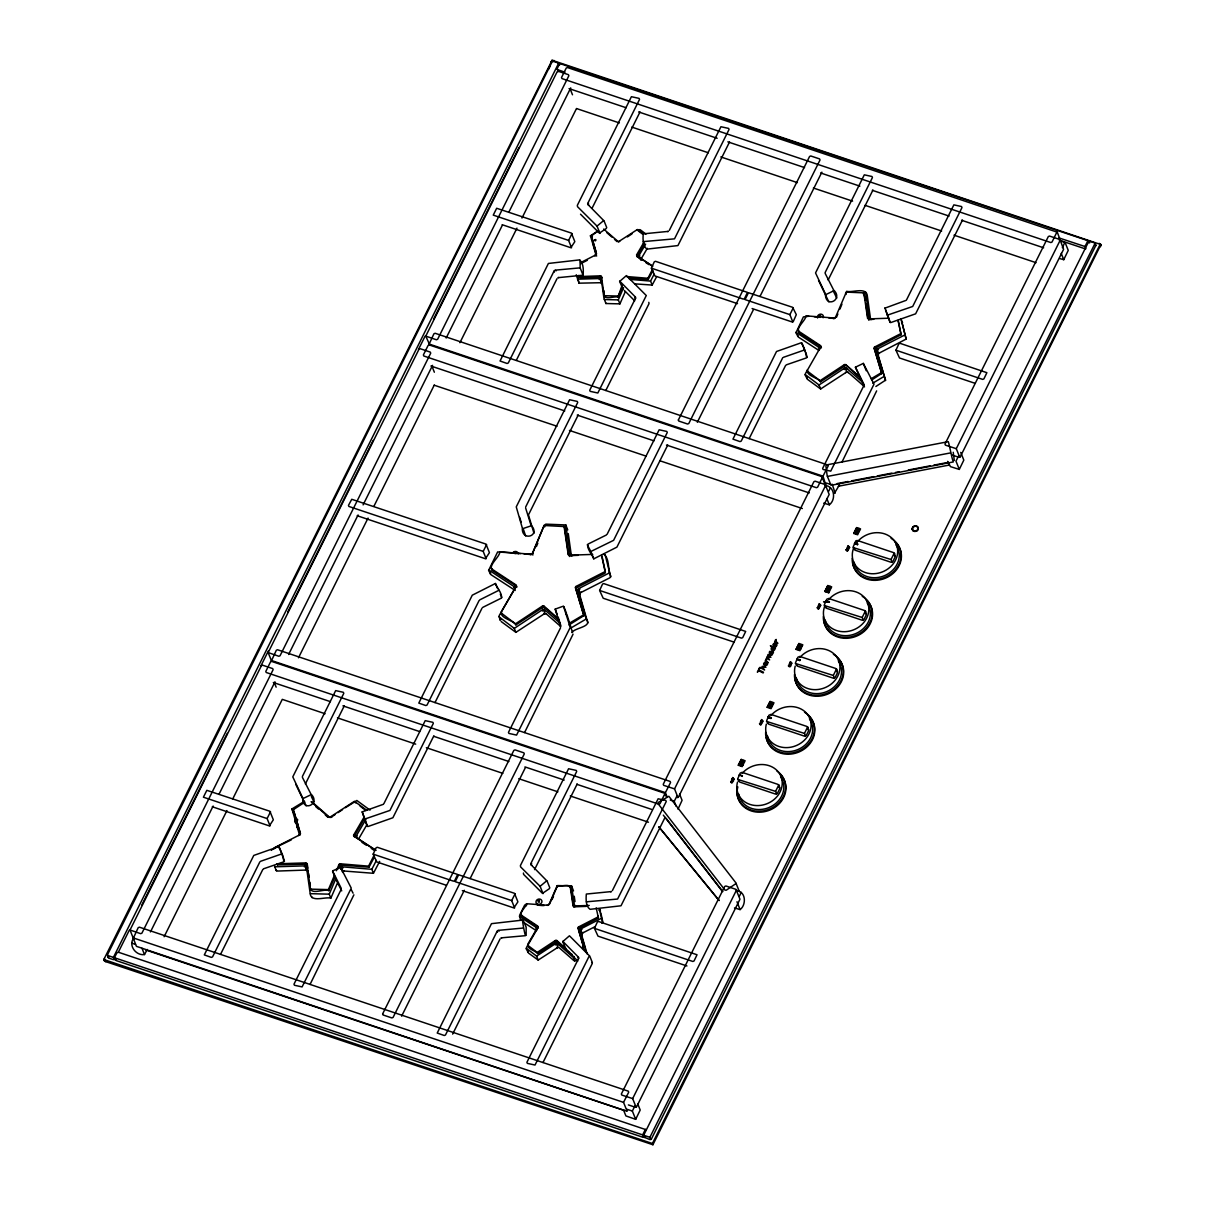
<?xml version="1.0" encoding="UTF-8"?>
<svg xmlns="http://www.w3.org/2000/svg" width="1205" height="1205" viewBox="0 0 1205 1205"><rect width="100%" height="100%" fill="white"/><g stroke="black" fill="none" stroke-linecap="round" stroke-linejoin="round"><path stroke-width="1.5" d="M833.544 484.832L953.306 461.952C951.528 457.358 949.841 446.347 948.275 441.663L826.675 464.889L825.877 465.868L827.157 475.719L830.908 485.088M274.484 865.853L276.126 870.552L277.602 871.049L307.411 870.025L305.573 869.965M576.276 274.77L579.063 283.175L602.274 282.678L600.452 282.618M579.018 276.502L580.524 277.798L601.295 277.09L599.472 277.029L600.798 275.825L580.012 276.548L578.581 275.538M600.467 911.206L600.03 909.564M906.16 339.072L900.979 318.647L906.16 339.072L878.279 353.577L879.68 352.688M576.502 108.51L521.976 218.045M306.281 868.368L306.356 866.305L310.062 892.679C310.363 903.163 324.702 896.49 330.833 898.147L337.234 883.521M306.763 865.401L306.838 863.352L310.318 888.145C311.462 895.255 324.657 888.281 328.799 890.646L334.177 878.49M573.595 904.699L573.52 906.763L570.929 888.371C570.131 882.708 560.611 887.121 557.026 885.991L548.847 904.865L549.164 903.946M601.159 281.021L601.235 278.957L603.991 298.539L605.949 303.524L619.912 303.871L625.229 291.851M601.355 278.355L601.431 276.307L604.006 294.683C604.594 300.467 614.46 295.858 617.924 297.078L621.976 288.085M865.356 300.226L863.819 292.86L847.175 292.152L845.533 293.176M273.776 849.194L274.65 847.582L300.075 834.658L298.659 835.547M577.587 586.971L576.171 587.874L604.518 573.444L605.392 571.833M581.156 592.197L579.756 593.101L609.896 577.767L610.754 576.156C607.591 569.92 609.79 558.834 604.051 554.451M580.147 927.473L578.731 928.377L598.418 918.029L596.204 907.877M601.852 923.196L602.726 921.584L600.843 912.938M773.55 652.071L772.947 652.718A1.988 1.732 -21.8 0 1 772.797 653.773C770.432 655.987 771.772 650.595 770.206 651.95M876.276 347.507L874.86 348.411L901.114 334.734L898.192 320.229M558.834 277.496L557.945 277.677L583.069 275.192C583.521 270.568 583.717 262.69 579.334 259.918L548.395 263.458L500.045 361.018L507.079 363.473L508.284 362.976L554.27 270.628L554.33 272.059M610.589 891.745L611.462 891.564L586.338 894.05C585.886 898.674 585.705 906.552 590.073 909.323L621.012 905.783L665.085 817.336M667.51 231.556L668.398 231.375L643.259 233.86C642.807 238.47 642.626 246.347 646.995 249.119L677.933 245.579L729.552 141.964M583.069 275.192L580.147 267.856L580.117 260.084M501.898 937.686L501.024 937.867L525.44 935.683C524.386 932.595 522.865 923.602 522.413 920.123L491.474 923.663L437.219 1033.047L444.268 1035.502L445.473 1035.005L497.349 930.832L497.409 932.263M105.859 961.665L104.082 960.43L104.172 958.849L552.086 60.25L1100.918 244.57L652.914 1144.75L105.272 961.485L104.082 960.43L104.474 958.291M114.972 958.954L113.36 959.632L109.218 958.231L107.893 957.312L107.652 954.375L551.95 62.103L553.562 61.44L557.704 62.826L559.557 65.085M644.208 1136.481L642.596 1137.143L116.463 960.671L115.138 959.737L114.897 956.815L116.84 952.914L118.452 952.251L645.895 1129.657M130.035 930.004L261.395 665.702L262.6 665.205L272.692 668.594L273.128 669.649L141.904 933.182L140.699 933.679L130.035 930.004L136.436 946.347L626.299 1111.025L627.504 1110.528M147.266 949.45L144.495 954.571C135.638 955.896 127.655 944.705 134.132 937.716M133.243 938.379L138.198 927.684L139.403 927.172L628.272 1091.158L628.709 1092.212L623.542 1102.364L627.007 1111.025M268.173 652.583L418.994 349.224L420.199 348.712L430.29 352.101L430.727 353.155L280.042 655.761L278.837 656.258L268.173 652.583L271.637 661.244M271.396 660.943L276.337 650.248L277.542 649.751L670.131 781.442L670.567 782.497L665.416 792.649L666.907 796.369M270.056 825.907L267.118 818.572L203.404 797.198L206.823 790.329L269.905 811.266L273.339 819.807L269.348 825.907L212.321 806.778M425.772 336.105L557.132 71.788L558.337 71.291L568.429 74.68L568.865 75.734L437.641 339.268L436.436 339.78L425.772 336.105L429.869 345.202M428.98 344.464L433.921 333.77L435.141 333.273L827.73 464.949L828.166 466.004L823 476.156L825.756 484.817M373.173 854.149L376.096 847.778L377.316 847.281L457.644 874.468L454.662 880.674L453.457 881.171L373.173 854.149L376.743 861.921L445.82 885.103M557.99 71.698L557.267 68.429L559.195 64.528L560.807 63.865L1094.185 242.777L1096.038 245.037L651.453 1138.906L649.841 1139.569L644.374 1137.249L644.133 1134.327L1088.431 242.054L1090.043 241.392M486.142 558.743L483.205 551.408L348.908 506.462L348.456 505.407L351.755 499.292L485.992 544.103L489.426 552.643L485.434 558.743L357.237 515.74M571.547 247.748L568.609 240.413L493.252 215.123L496.671 208.269L571.396 233.092L574.83 241.633L570.839 247.733L502.108 224.687M514.625 907.937L511.688 900.602L455.219 881.668L458.638 874.8L514.475 893.297L517.909 901.837L513.902 907.937L462.343 890.646M651.378 268.173L654.3 261.801L655.505 261.304L747.492 292.393L744.509 298.599L743.304 299.096L651.378 268.173L654.933 275.945L737.505 303.645M599.623 590.45L602.545 584.094L603.75 583.597L745.684 631.435L742.702 637.641L741.497 638.138L599.623 590.45L603.193 598.237L733.89 642.069M594.442 928.362L597.364 922.006L598.584 921.509L697.032 954.767L694.05 960.972L692.845 961.47L594.442 928.362L598.011 936.149L686.94 965.973M679.605 794.14L682.075 800.316L677.993 809.173M637.731 1103.855L640.201 1110.031L635.683 1119.325L625.892 1115.92L623.422 1109.76M792.815 321.961L789.878 314.625L745.052 299.593L748.471 292.725L792.664 307.32L796.309 314.656L793.312 321.464L792.107 321.961L752.101 308.54M737.776 778.686L740.171 773.113L742.054 772.345L777.767 784.319L779.304 785.404L779.635 788.929L777.451 793.312L775.568 794.095L739.855 782.12L737.641 779.364L775.583 791.369L776.683 794.095M766.636 720.726L769.031 715.152L770.914 714.384L806.627 726.359L808.163 727.443L808.495 730.968L806.311 735.351L804.428 736.135L768.715 724.16L766.5 721.403L804.443 733.408L805.543 736.15M636.12 1107.259L632.655 1098.599L621.795 1095.059L621.358 1094.004L724.702 886.473L725.907 885.976L735.999 889.365L739.96 899.231L636.617 1106.762L635.412 1107.259M737.355 890.857C745.985 891.971 746.317 905.03 740.111 909.609L734.508 907.937M825.877 486.519L821.9 476.638L429.311 344.961L428.106 345.458L423.377 354.948L423.814 356.002L816.403 487.694L817.623 487.197L822.533 477.09M795.496 662.765L797.891 657.207L799.774 656.424L835.487 668.398L837.023 669.498L837.355 673.023L835.17 677.406L833.288 678.174L797.574 666.199L795.36 663.443L833.303 675.448L834.402 678.189M800.105 659.722L799.789 660.551L800.12 659.738M677.993 797.544L674.529 788.883L663.669 785.344L663.232 784.289L813.902 481.684L815.122 481.187L825.214 484.576L829.176 494.442L678.49 797.047L677.285 797.544M824.898 485.51C834.508 485.826 836.315 499.578 829.326 504.82L823.723 503.148M824.356 604.805L826.75 599.246L828.633 598.463L864.347 610.438L865.883 611.538L866.214 615.062L864.03 619.445L862.147 620.214L826.434 608.239L824.22 605.482L862.162 617.487L863.262 620.229M828.965 601.762C813.104 601.476 838.273 603.359 825.892 600.768M853.215 546.844L855.61 541.286L857.493 540.503L893.206 552.493L894.743 553.577L895.074 557.102L892.89 561.485L891.007 562.253L855.294 550.278L853.08 547.522L891.022 559.527L892.122 562.268M854.481 543.47L857.553 544.615L854.556 543.636M857.87 544.012L854.782 542.777L857.553 544.63M895.933 350.203L898.855 343.832L900.06 343.335L986.88 372.691L983.898 378.897L982.678 379.394L895.933 350.203L899.502 357.975L975.131 383.341M960.731 452.402L963.819 460.099L959.301 469.408L950.399 466.621L947.657 461.379M1060.28 241.377L1060.505 240.187M1056.951 231.963L1052.025 242.054L1050.82 242.551L561.952 78.581L561.515 77.527L566.245 68.037L567.465 67.54L1057.312 232.204L1063.593 249.315L960.249 456.846L959.044 457.343M1059.315 240.382L1065.175 242.672L1068.248 250.384L1063.744 259.693L1059.798 258.578M1100.526 246.709L1100.918 244.57L1099.141 243.335M513.21 553.005L497.635 551.935L488.567 570.477L490.992 574.695L515.228 590.465M530.366 554.24L531.586 554.255L499.804 551.8C500.015 557.102 487.242 565.416 492.529 570.567L516.749 586.323L514.987 585.344M526.374 904.187L524.657 905.121L519.596 915.303L520.47 919.972L521.268 919.49M546.859 905.286L548.079 905.301L526.6 903.735C526.013 907.35 517.909 913.345 522.142 916.839L538.243 927.323L536.496 926.344M808.766 316.267L803.389 316.885L795.918 332.851L798.343 337.069L818.361 350.098M833.348 318.03L834.568 318.045L805.964 315.861C805.904 320.635 794.577 328.242 799.548 332.881L821.268 347.01L819.505 346.031M514.264 589.712L515.228 588.025L499.156 615.665L499.97 620.304L500.828 619.852M515.439 587.498L516.403 585.811L501.28 611.809C499.774 618.496 513.481 620.138 515.921 624.883L543.289 607.034L542.009 607.712M536.346 930.546L537.325 928.859L526.615 947.281L526.208 948.862L528.588 953.14L538.183 960.084L557.885 947.341L556.605 948.019M536.933 928.498L537.912 926.811L527.85 944.102C526.314 948.938 535.442 950.534 537.626 953.501L556.273 941.813M819.957 348.185L820.921 346.498L805.512 373.475L805.106 375.056L807.486 379.334L820.65 388.974L846.814 371.923L845.533 372.601M807.365 369.815C805.844 375.945 818.12 377.587 820.5 381.759L845.172 365.733L843.892 366.395M273.821 848.335L291.264 839.9M605.347 572.706L601.521 555.174M610.724 577.014L605.136 554.707M598.418 918.029L597.951 915.905M602.681 922.458L599.156 908.751M901.114 334.734L898.056 320.681M304.564 801.235L291.972 808.917L293.568 812.893M304.775 802.199L293.252 809.745M590.345 235.984L597.198 231.33M598.524 230.848L591.173 235.803L596.023 251.679M569.001 624.988L583.868 615.65L575.297 587.347L576.412 589.079M571.938 632.565C574.408 627.639 593.071 627.097 586.263 618.963L577.707 589.652L578.822 591.384M582.889 948.425L583.777 947.266L577.873 927.85L578.972 929.582M871.697 379.982L881.744 373.46L874.002 347.884L875.101 349.631M875.884 386.489L885.6 380.147L876.231 350.128L877.345 351.875M525.681 506.959L577.722 402.455L577.285 401.416L569.604 399.744L516.252 506.883L522.322 528.001C521.494 542.069 541.452 535.833 530.968 525.124L525.591 507.892M565.732 613.857L566.44 613.149L563.789 606.492L562.75 606.371L555.204 609.112L557.132 614.354M263.564 868.79L283.823 861.801C283.778 858.427 280.554 849.495 278.355 846.769L253.773 855.429L204.308 954.917L211.342 957.388L212.562 956.875L259.843 861.921M383.1 804.398L362.193 811.854L364.784 818.752M786.308 364.844L806.582 357.855C806.537 354.481 803.313 345.549 801.114 342.822L776.532 351.483L732.956 439.132L739.99 441.602L741.211 441.105L782.602 357.975M884.877 308.164L905.844 300.452M580.524 214.204L599.397 233.152L606.175 228.573L606.718 227.564L604.051 220.922L587.739 204.323L588.868 205.166M635.08 299.141L635.698 297.936L589.712 390.284L590.149 391.339L597.831 393.011L646.287 295.526L626.374 275.599L619.626 281.473L623.03 289.125M523.407 873.038L523.603 874.393L542.476 893.357L549.254 888.778L549.781 887.769L547.13 881.126L530.818 864.512L531.947 865.371M578.159 959.346L578.777 958.141L526.901 1062.313L527.338 1063.367L535.02 1065.039L589.365 955.731L569.438 935.803L562.705 941.677L566.109 949.329L577.782 961.018M771.983 648.32L772.495 649.706A2.214 1.928 -21.8 0 0 772.947 649.917L774.544 648.682L772.48 647.627A1.777 1.551 -21.8 0 0 772.043 648.17L772.043 648.17M302.395 776.472L343.787 693.342L343.35 692.288L335.668 690.616L292.785 776.879L302.681 797.921C302.53 812.983 321.178 803.479 310.875 793.959L302.38 777.315M342.777 872.465L340.563 867.344L333.243 870.628L332.58 871.441L335.593 878.49M825.154 272.511L872.435 177.557L871.998 176.502L864.316 174.83L815.544 272.933L825.425 293.975C825.289 309.037 843.922 299.533 833.634 290.013L825.139 273.369M866.244 370.733L863.322 363.398L855.414 367.209L864.482 386.925M482.798 607.35L501.34 598.132C502.636 593.673 496.927 587.754 495.406 583.491L472.27 595.195L418.798 703.102L425.832 705.558L427.037 705.061L479.078 600.557M606.386 534.99L587.844 544.193C586.549 548.652 592.258 554.586 593.779 558.834L616.915 547.13L667.766 445.007M104.73 960.867L105.076 959.798M108.375 957.644L108.631 956.83M134.132 939.117L133.695 938.062M270.538 811.703L267.118 818.572M558.548 63.413L113.406 957.388L114.309 959.632M572.029 233.544L568.609 240.413M515.107 893.733L511.688 900.602M793.297 307.757L789.878 314.625M664.949 793.568L660.024 803.675L658.819 804.172L266.23 672.495L265.793 671.441L270.522 661.937L271.728 661.44L664.317 793.131L666.591 797.017M825.847 485.013L674.529 788.883M738.876 781.427L739.177 780.479M767.736 723.467L768.037 722.518M796.595 665.506L796.897 664.558M644.856 1137.595L645.112 1136.782M825.455 607.546L825.756 606.597M741.226 892.363L739.493 896.023M854.315 549.585L854.616 548.637M778.746 785.012L775.583 791.369M807.606 727.052L804.443 733.408M836.466 669.091L833.303 675.448M865.326 611.131L862.162 617.487M894.185 553.185L891.022 559.527M956.288 448.682L945.413 445.142L944.976 444.088L1048.32 236.557L1049.525 236.06L1059.617 239.434L1060.054 240.488L956.288 448.682L959.752 457.343M1064.843 242.446L1062.343 247.658M1095.029 243.365L649.887 1137.339L650.79 1139.584M1100.27 244.118L652.417 1143.515L652.914 1144.75M115.62 960.069L115.876 959.27M486.624 544.539L483.205 551.408M526.148 935.381L526.148 927.112L523.181 920.289M830.441 487.573L828.709 491.233M771.23 717.713C763.88 714.173 772.209 719.912 771.305 717.803M645.428 1129.326L642.642 1134.899L643.545 1137.159M796.836 659.557L799.834 660.536M736.632 889.802L632.655 1098.599M1086.94 240.337L1087.784 240.94L1084.997 246.528L1085.901 248.772M339.283 866.38L339.614 865.461L338.259 868.715M835.652 316.674L835.186 318.06L846.648 291.309C852.794 292.951 867.133 286.278 867.434 296.761L870.387 317.864M490.269 573.911L490.571 573.053M491.806 569.784L492.107 568.926M521.419 916.056L521.72 915.198M798.825 332.098L799.126 331.239M797.62 336.285L797.921 335.427M334.342 875.598L328.378 889.606L328.799 890.646M336.391 870.718L339.102 864.196L339.238 866.259M335.562 879.334L329.251 894.17L330.833 898.147M622.157 285.163L617.924 297.078M623.557 287.679L618.316 299.894L619.912 303.871M532.339 553.818L543.726 526.585L545.368 525.561L564.437 526.57L568.459 554.18M536.406 546.573L537.822 543.169M549.57 904.021L557.584 885.57L571.547 885.931L573.505 890.902M552.101 899.548L553.472 896.249M836.511 317.231L837.867 313.978M839.915 309.098L841.949 304.202M501.416 613.902L501.792 613.059M527.986 946.211L528.362 945.353M527.911 952.312L528.287 951.468M807.501 371.923L807.862 371.08M806.808 378.506L807.184 377.647M541.964 607.576L542.792 605.784L515.499 623.829L500.994 612.863M542.416 611.025L543.244 609.218L514.279 628.377L498.855 616.719M554.857 942.069L555.686 940.262L537.204 952.447L527.564 945.157M555.385 944.961L556.213 943.169L536.602 956.107L526.329 948.335M843.831 366.26L844.66 364.467L820.078 380.705L807.079 370.869M844.313 369.543L845.142 367.751L819.054 384.982L805.211 374.529M556.996 278.701L516.297 360.385M669.347 230.336L720.936 126.736L728.618 128.408L729.055 129.462L674.514 238.846L643.289 241.618M500.075 938.906L452.643 1034.101M612.411 890.54L658.126 798.779L665.808 800.451L666.245 801.506L617.593 899.051L586.368 901.822M325.079 713.737L282.286 699.352L232.806 798.795M841.994 462.042L876.653 390.872M548.456 69.378L550.128 66.019M118.331 952.221L129.221 930.335M141.798 905.091L227.308 733.363M260.837 666.019L268.384 650.881M287.664 612.155L373.173 440.428M418.436 349.525L425.139 336.044M433.529 319.22L519.039 147.492M150.444 931.932L213.134 806.04M218.994 794.291L274.996 681.819M288.598 654.496L358.081 514.957M363.097 504.88L432.58 365.341M446.181 338.018L502.184 225.561M508.871 212.125L570.718 87.905M298.478 657.779L368.052 518.075M373.912 506.281L434.267 385.088M164.121 936.737L226.947 810.558M459.918 342.687L516.96 228.137M220.53 954.375L262.841 869.408M305.392 783.958L344.299 705.814M592.318 207.742L640.006 111.96M341.271 889.23L293.975 984.199L294.427 985.253L302.094 986.91L351.257 888.13L340.563 867.344M383.823 803.78L425.214 720.65L432.896 722.322L433.333 723.377L389.953 810.423L364.573 819.114L362.193 811.854M434.99 702.605L482.075 608.058M528.679 514.46L578.234 414.927M652.432 269.453L647.913 278.28L648.335 279.334L628.709 277.918M652.929 270.703L648.335 279.334M654.059 274.318L650.564 281.081L652.161 285.058L634.779 283.853M656.454 277.045L652.161 285.058M310.062 984.44L353.893 894.818M374.153 855.173L368.564 866.154L368.986 867.208L340.367 865.009L341.587 865.039L339.87 863.759L368.564 866.154M433.845 735.833L392.875 817.758L368.308 826.419L367.254 826.299L364.573 819.114M605.814 390.48L648.998 303.69L648.817 302.334M373.821 858.111L368.986 867.208M376.397 860.4L371.833 869.317L373.43 873.294L343.048 870.944L344.284 870.974M379.65 861.394L373.43 873.294M560.506 627.88L508.465 732.384L508.902 733.423L516.583 735.095L570.251 627.398L563.533 606.341M607.109 534.282L659.15 429.778L666.832 431.45L667.269 432.49L613.601 540.337L590.842 551.498L587.272 544.735M524.582 732.55L573.053 634.192M401.611 1016.177L464.302 890.284M470.146 878.535L525.32 767.736M697.333 422.262L753.336 309.806M760.024 296.37L821.885 172.149M534.553 869.618L577.195 783.988M749.164 438.62L785.585 365.461M828.136 280.012L872.947 190.044M864.015 385.284L822.623 468.414L823.06 469.468L830.742 471.14L874.017 384.169L863.322 363.398M906.567 299.834L953.863 204.865L961.545 206.537L961.982 207.591L912.697 306.477L887.332 315.168L884.952 307.893M543.003 1062.509L592.077 963.895L591.881 962.539M962.479 220.063L915.634 313.812L891.052 322.473L890.013 322.353L887.332 315.168M676.939 796.023L674.228 801.295L676.276 806.401M839.463 484.892L834.508 493.131M738.304 765.265L739.042 763.804L740.593 764.332L739.057 763.85L738.304 765.265L739.87 765.823L740.593 764.332M739.418 763.111L740.126 761.62L741.693 762.178L740.97 763.639L739.403 763.081L740.141 761.65M741.211 759.421L740.503 760.927L742.054 761.44L742.777 759.948L741.211 759.421L740.503 760.927L742.054 761.44M767.178 707.35L767.901 705.844L769.468 706.401L768.73 707.862L767.163 707.305L767.901 705.844M768.278 705.151L768.986 703.66L770.552 704.217L769.829 705.678L768.263 705.121L769.001 703.69M769.347 702.922L770.07 701.461L771.637 701.988L770.914 703.479L769.362 702.967L770.1 701.506M796.038 649.39L796.761 647.883L798.328 648.456L797.59 649.917L796.023 649.344L796.776 647.929L798.328 648.456M797.138 647.19L797.846 645.699L799.412 646.257L798.689 647.718L797.123 647.16L797.846 645.699M798.207 644.961L798.945 643.5L800.512 644.073L799.774 645.534L798.222 645.006L798.96 643.545M825.636 589.968L824.898 591.429L826.449 591.956L827.172 590.45L825.621 589.923L824.898 591.429L826.449 591.956M825.982 589.2L826.705 587.739L828.257 588.251L827.549 589.757L825.997 589.245L826.72 587.784M827.082 587.046L827.805 585.54L829.371 586.112L828.633 587.573L827.067 587.001L827.82 585.585M853.742 533.438L854.481 531.977L856.047 532.535L855.324 533.996L853.758 533.469L854.481 531.977M854.857 531.285L855.565 529.778L857.132 530.336L856.409 531.797L854.842 531.239L855.58 529.823M855.942 529.085L856.665 527.594L858.231 528.152L857.493 529.613L855.927 529.055L856.68 527.624M741.361 764.588L740.653 766.094L742.205 766.606L742.913 765.115L741.361 764.588L742.928 765.145M742.837 761.711L743.545 760.204L745.097 760.732L744.389 762.223L742.822 761.665L744.389 762.223M771.321 704.443L770.598 705.934L772.164 706.461L772.872 704.955L771.336 704.473M799.081 648.667L798.373 650.173L799.924 650.685L800.632 649.194L799.081 648.667L800.647 649.224M827.233 592.212L827.94 590.706L829.507 591.278L828.784 592.74L827.233 592.212L828.784 592.74M857.9 530.562L857.192 532.068L858.743 532.58L859.451 531.074L857.915 530.607M773.249 704.262L773.956 702.771L772.405 702.244L771.697 703.75L773.233 704.232M802.108 646.302L802.816 644.811L801.265 644.283L800.557 645.79L802.093 646.272M635.065 1105.753L632.354 1111.01L635.683 1119.325M958.698 455.821L955.972 461.093L959.301 469.408M846.03 294.442L846.136 292.408M295.782 784.365L306.1 805.844M818.541 280.419L828.844 301.898M773.309 644.193L774.182 643.259A1.521 1.326 -21.8 0 1 774.875 643.048L776.291 643.575A2.365 2.049 -21.8 0 1 776.864 645.398L776.005 646.693A1.551 1.341 -21.8 0 1 775.101 646.995L774.604 646.949A2.305 2.003 -21.8 0 1 773.324 644.253M601.4 278.491L601.928 277.572M306.808 865.536L307.35 864.618L307.847 868.157M307.501 871.426L308.028 870.492M568.745 553.833L568.218 554.752L564.045 526.329M570.733 554.195L570.206 555.128L565.793 524.943L545.85 524.145L544.208 525.169L532.128 554.134L532.67 552.899L532.851 555.083M868.127 317.518L867.6 318.451L863.819 292.86M869.98 318.03L869.453 318.948L865.461 291.791M573.535 904.578L573.008 905.497L570.131 886.323M575.116 905.377L574.589 906.296L571.547 885.931M638.002 254.571L637.038 256.258L644.344 243.681M354.993 834.869L354.014 836.556L363.955 819.46M818.963 350.354L819.942 348.667M643.847 242.416L636.526 254.993L637.957 254.436M645.624 244.118L638.484 256.394L639.915 255.837M641.06 259.045L647.311 248.305M364.362 816.644L353.502 835.306L354.933 834.734M365.793 819.536L355.882 836.586L357.313 836.029M358.457 839.222L366.576 825.274M526.434 905.738L526.6 903.735M797.092 658.909L800.165 659.888M739.403 774.785L742.431 775.854L739.042 775.297M835.14 493.131L832.203 484.214M297.198 820.213C295.225 818.15 299.352 819.038 296.912 821.147M603.675 220.575L597.032 226.103L599.97 233.439M546.754 880.78L540.111 886.308L543.033 893.643M434.207 385.208L556.996 426.239M550.896 61.696L553.938 60.446M271.336 850.368L272.164 849.615M736.135 883.476L726.238 890.224L724.988 890.103L658.005 803.615L658.276 802.455L668.865 796.294L735.833 882.768L739.358 891.595M599.231 279.56L600.602 278.491L577.466 279.199M868.73 320.184L870.1 319.114M569.347 556.499L570.718 555.415M304.353 866.907L305.724 865.838L274.921 866.817M574.137 907.229L575.508 906.16M591.685 236.481L592.544 235.894M881.232 372.782L871.185 378.716M883.928 376.547L872.736 383.16M583.356 614.972L570.04 622.819M586.263 618.963L570.266 628.377M582.392 947.175L583.25 946.588M584.591 950.444L585.344 948.787L579.726 929.974L580.84 931.706M627.383 236.933L632.038 233.83M335.111 814.565L330.682 817.517L331.947 816.839M338.063 812.607L342.506 809.655M345.458 807.696L356.846 800.482L370.01 810.106M594.788 255.581L596.204 254.692L580.494 262.69M583.19 932.519L581.774 933.423L595.165 926.6M498.975 590.254L479.801 599.849M833.815 290.751L825.907 294.562M311.056 794.698L303.163 798.508M900.692 333.68L874.363 347.145L876.216 347.386M904.563 335.095L876.607 349.405L878.46 349.631M604.925 571.652L575.659 586.609L577.526 586.835M609.128 573.038L578.069 588.914L579.936 589.14M597.996 916.975L578.234 927.112L580.102 927.338M601.084 918.481L580.102 929.236L581.955 929.462M620.033 240.864L618.752 241.542L637.309 229.568L643.575 233.981M543.636 614.083L544.916 613.405L515.876 632.354L501.129 621.524M331.044 816.659L329.778 817.336L354.436 801.295L366.772 810.302M554.918 942.19L556.183 941.527M580.659 263.684L587.347 260.28M558.005 945.021L557.072 943.184L572.239 956.454L574.122 956.559M804.277 350.053L783.325 357.358M281.518 853.999L260.566 861.304M531.043 525.877L522.714 528.649M820.003 348.32L821.433 347.763M515.484 587.633L516.915 587.076M536.993 928.633L538.409 928.061M588.597 203.253L587.648 203.615L639.524 99.428L639.087 98.373L631.405 96.701L577.331 205.347L577.526 206.703L597.032 226.103M531.676 863.458L530.712 863.804L576.698 771.471L576.261 770.417L568.579 768.745L520.409 865.552L520.605 866.907L540.111 886.308M638.258 229.703L640.171 229.703L645.985 234.101M950.519 452.914L827.443 476.427M558.743 947.371L573.911 960.626L575.794 960.731M804.097 350.309L805.226 350.776M281.352 854.255L282.482 854.722L284.455 861.349M837.204 483.582L848.139 481.488M851.784 480.795L873.67 476.623M877.315 475.915L891.896 473.128M895.541 472.435L899.186 471.742M908.299 469.995L930.185 465.823M933.83 465.13L948.41 462.343M838.273 486.263L949.495 465.01M580.147 267.856L554.948 270.176L556.168 270.854M523.211 928.046L498.026 930.38L499.247 931.043M637.189 257.011L638.499 256.861L636.692 255.746L652.794 266.23M819.46 345.91L820.771 345.76L798.403 331.044M818.466 348.064L819.777 347.914L796.023 332.309M514.927 585.208L516.237 585.058L491.384 568.73M513.767 587.422L515.062 587.272L488.673 569.935M536.436 926.208L537.746 926.058L520.997 915.002M535.848 928.272L537.159 928.121L519.37 916.372M617.502 296.023L604.383 295.692M618.316 299.894L604.353 299.533M328.378 889.606L310.694 889.139M329.251 894.17L310.438 893.673M578.219 555.339L570.839 555.595L572.661 555.656M888.778 318.21L868.233 318.918L870.055 318.979M873.821 319.295L870.085 319.43L871.908 319.476M592.74 554.405L568.85 555.234L570.673 555.294M589.23 905.437L573.64 905.979L575.463 906.024M575.222 906.778L586.278 906.386M634.809 297.228L635.592 297.228L619.716 281.127M825.967 600.873L829.025 601.928M577.888 957.418L578.671 957.433L562.795 941.331M647.913 278.28L626.344 276.502M650.564 281.081L629.477 279.349M371.833 869.317L341.377 866.757L343.048 867.916M833.212 318.466L834.432 318.497L828.935 318.015M530.14 554.556L531.36 554.571L524.1 553.938M901.566 322.579L902.575 322.624M599.021 910.197L600.03 910.242M820.289 315.951L821.042 316.207M819.957 316.267C818.662 313.918 821.192 315.484 820.003 317.427M515.062 553.216L515.981 553.833M814.264 316.749L817.939 317.066M516.84 553.321L520.47 553.622M537.264 905.121L542.702 905.603M863.262 293.809L864.241 293.915M569.573 887.272L570.552 887.377M594.848 255.716L596.701 255.957M1084.997 246.528L1058.999 237.927M823 476.156L429.07 344.028M831.812 484.802L826.163 482.994M770.854 718.331L767.871 717.276L770.929 718.511M665.416 792.649L271.471 660.506M674.228 801.295L670.221 800.045M113.406 957.388L107.471 955.399M623.542 1102.364L133.333 937.942M632.354 1111.01L626.69 1109.203M642.642 1134.899L114.716 957.824M649.887 1137.339L643.952 1135.336M652.417 1143.515L104.233 959.647M277.602 864.859L306.718 864.136L304.895 864.09L306.206 862.885L277.18 863.804L277.602 864.859L277.255 864.09M789.983 665.085C786.338 666.064 792.167 667.691 789.983 664.753C785.374 665.958 792.438 668.489 790.269 664.844M564.979 72.225L557.087 69.438M1061.771 240.985L1084.952 248.757M569.046 88.598L626.148 107.742M638.635 111.944L717.141 138.274M727.85 141.859L804.563 167.6M820.62 172.978L859.873 186.142M872.36 190.33L949.088 216.072M961.575 220.259L1043.635 247.793M619.355 122.925L576.638 108.586M631.766 127.082L708.359 152.779M720.816 156.936L797.394 182.633M813.39 188.01L852.598 201.145M865.009 205.317L941.647 231.014M954.014 235.171L1036.029 262.675M951.98 454.978L958.713 457.237M430.908 366.019L564.753 410.92M577.24 415.107L653.969 440.849M666.47 445.037L809.233 492.92M569.438 430.426L645.895 456.062M660.054 460.822L802.334 508.54M273.324 682.512L330.426 701.656M342.913 705.859L419.656 731.586M433.921 736.375L508.871 761.515M524.943 766.907L564.196 780.072M576.683 784.259L651.634 809.399M337.46 717.879L415.695 744.133M426.344 747.702L502.801 773.354M518.752 778.701L557.915 791.836M570.281 795.978L648.471 822.202M628.362 1104.91L633.408 1106.597M135.502 944.434L131.691 943.078M145.79 949.992L624.28 1110.483M772.902 651.89L769.754 651.378A1.973 1.717 -21.8 0 0 769.438 653.005L770.176 653.366A1.928 1.687 -21.8 0 1 770.161 651.935M571.275 953.999L572.104 954.39M1099.743 244.841L1100.767 245.353M1095.164 245.233L1095.932 245.624M894.396 555.46L895.285 555.912M865.536 613.42L866.425 613.872M836.677 671.381L837.565 671.833M807.817 729.341L808.706 729.793M778.957 787.302L779.846 787.754M767.133 657.84L766.38 658.261L769.618 659.933L767.585 657.041L770.974 657.222L768.609 656.017A2.425 2.109 -21.8 0 1 768.489 655.324L771.998 655.159L768.233 654.39A1.521 1.326 -21.8 0 0 768.022 655.023M355.43 837.023L353.668 836.044L375.388 850.188M357.81 838.318L356.047 837.339L376.065 850.368M354.857 802.349L355.806 802.891M801.897 342.792L804.835 350.128M279.138 846.738L282.075 854.074M593.779 558.834L590.842 551.498M495.406 583.491L497.62 588.612M565.793 524.943L567.751 529.914M638.65 257.147L651.122 265.266M638.665 257.96L641.587 259.858M645.97 262.72L648.908 264.633M524.808 923.166L535.713 930.275M361.937 842.355L366.591 845.383M371.245 848.41L374.333 850.429M539.253 900.873L539.388 902.168L538.213 902.078M742.34 775.598L742.114 776.457M1087.784 240.94L1088.793 242.612M638.68 231.164L642.732 234.222M360.114 806.145L365.838 810.483M574.74 961.018L573.143 957.041M859.225 376.487L845.518 364.482L861.108 378.942M862.328 382.06L846 367.766L846.934 369.604M864 386.248L847.672 371.953L848.154 372.661M603.66 229.071L618.752 242.069M606.748 232.595L611.929 237.114M614.52 239.388L617.111 241.648M558.352 618.677L543.651 605.799L544.585 607.651M558.864 619.927L544.148 607.064L544.63 607.772M560.159 623.301L544.103 609.248L545.037 611.086M560.506 626.314L545.775 613.435L546.257 614.143M565.597 948.215L556.544 940.277L557.478 942.129M569.98 952.869L557.041 941.542L557.523 942.265M312.125 802.003L329.824 817.487L329.342 816.779M311.086 801.717L328.92 817.321L328.438 816.598M315.71 806.582L318.451 808.977M325.305 814.972L328.046 817.382M820.5 381.759L820.078 380.705M820.65 388.974L819.054 384.982M637.309 229.568L637.731 230.622M515.921 624.883L515.499 623.829M515.876 632.354L514.279 628.377M537.626 953.501L537.204 952.447M538.183 960.084L536.602 956.107M875.161 349.766L874.499 349.149L881.111 371.276M878.566 354.933L877.918 354.315L885.509 380.524M595.903 253.336L596.565 253.954L591.263 235.427M595.421 254.677L596.083 255.294L590.435 235.608M576.457 589.215L575.809 588.597L583.205 613.405M580.042 594.442L579.379 593.839L587.859 622.94M582.06 934.764L581.413 934.161L587.061 953.833L585.464 949.856M299.774 833.303L300.437 833.92L293.297 809.233M298.915 834.508L299.578 835.125L291.972 808.917M624.326 290.42L634.704 300.828M591.565 239.042L592.137 240.654M719.129 900.527L658.758 826.735L719.024 900.436M666.079 818.3L722.834 891.595M663.322 815.152L722.352 891.384M890.269 322.503L887.965 315.996M367.51 826.449L365.205 819.942M525.651 535.984L523.256 528.875M500.316 594.216L501.913 597.59M833.227 290.842L836.752 298.087M864.03 384.425L855.414 367.209M311.327 796.46L313.993 802.033M341.271 888.371L332.67 871.155M335.773 879.228L341.723 890.872M351.408 889.938L353.065 893.191M544.75 526.871L544.329 525.817M557.448 887.046L557.026 885.991M579.078 276.788L579.439 277.557M579.063 283.175L577.572 277.225M276.156 870.04L276.517 870.793M1089.712 242.913L1089.094 241.377M1061.213 253.381L1063.744 259.693M885.554 309.821L887.543 314.806M877.496 350.61L878.716 353.668M845.684 369.167L846.904 372.225M857.132 542.401L856.378 540.503M826.811 498.524L829.326 504.82M639.719 257.087L640.94 260.144M570.025 88.628L572.495 94.788M600.497 279.967L601.717 283.024M736.978 901.762L740.111 909.609M578.972 590.134L580.192 593.191M543.786 610.649L545.006 613.707M431.887 366.049L434.357 372.225M580.991 930.456L582.211 933.514M589.742 956.032L592.393 962.675M556.755 944.584L557.975 947.642M274.288 682.542L276.141 687.166M341.678 868.248L342.913 871.305M305.633 867.314L306.853 870.372M141.979 948.275L144.495 954.571M552.086 60.25L552.613 61.425M604.518 295.948L604.805 296.746M605.663 302.726L605.949 303.524M310.83 889.411L311.116 890.194M311.734 896.866L312.02 897.65M805.723 352.282L807.214 357.388M566.862 614.339L572.541 632.535M528.588 515.379L533.981 533.212M558.216 617.216L560.897 625.832M560.596 626.946L555.204 609.112M519.641 517.291L521.193 522.247M593.161 244.073L595.722 252.628M578.897 930.878L583.672 947.642M293.824 811.342L300.437 833.483M296.716 824.1L298.222 829.176M602.033 556.424L605.015 570.131M865.868 303.765L867.856 317.939M603.735 290.435L604.262 294.11M568.263 533.589L571.366 555.641M574.258 896.234L575.011 901.581M308.585 873.474L309.082 877.014M309.836 882.331L310.333 885.871M953.23 452.267L954.3 460.476M340.623 867.208L340.744 869.257M881.608 372.978L881.653 373.836M583.732 615.168L583.777 616.026M767.178 657.81A2.169 1.898 -21.8 0 1 767.058 656.62L768.142 655.836A3.178 2.756 -21.8 0 1 768.022 655.369M817.592 318A3.043 2.651 -21.8 0 1 820.545 314.144A3.043 2.651 -21.8 0 1 823.12 317.743M593.071 242.687A3.043 2.651 -21.8 0 1 593.176 240.623M512.487 553.2A3.043 2.651 -21.8 0 1 518.18 553.969M543.229 904.895A3.043 2.651 -21.8 0 1 543.832 905.738M298.463 828.513A3.043 2.651 -21.8 0 1 297.017 825.064M297.515 823.497A3.043 2.651 -21.8 0 1 295.647 818.978M857.614 541.542A23.106 20.108 -21.8 0 1 895.375 542.431A23.106 20.108 -21.8 0 1 875.93 573.565A23.106 20.108 -21.8 0 1 853.833 547.597M896.008 544.931A23.106 20.108 -21.8 0 1 884.304 575.749A23.106 20.108 -21.8 0 1 854.119 562.208M828.754 599.503A23.106 20.108 -21.8 0 1 866.515 600.391A23.106 20.108 -21.8 0 1 847.07 631.525A23.106 20.108 -21.8 0 1 824.973 605.558M867.148 602.892A23.106 20.108 -21.8 0 1 855.445 633.71A23.106 20.108 -21.8 0 1 825.259 620.168M799.894 657.463A23.106 20.108 -21.8 0 1 837.189 657.599A23.106 20.108 -21.8 0 1 820.183 689.155A23.106 20.108 -21.8 0 1 795.21 666.139M838.288 660.852A23.106 20.108 -21.8 0 1 826.585 691.67A23.106 20.108 -21.8 0 1 796.4 678.129M771.034 715.424A23.106 20.108 -21.8 0 1 808.329 715.559A23.106 20.108 -21.8 0 1 791.324 747.115A23.106 20.108 -21.8 0 1 766.35 724.1M809.429 718.813A23.106 20.108 -21.8 0 1 797.725 749.631A23.106 20.108 -21.8 0 1 767.54 736.089M742.175 773.384A23.106 20.108 -21.8 0 1 779.469 773.52A23.106 20.108 -21.8 0 1 762.464 805.076A23.106 20.108 -21.8 0 1 737.49 782.06M780.569 776.773A23.106 20.108 -21.8 0 1 768.865 807.591A23.106 20.108 -21.8 0 1 738.68 794.05M891.113 538.364A24.853 21.63 -21.8 0 1 887.151 576.276A24.853 21.63 -21.8 0 1 852.221 558.442M895.044 541.858A24.853 21.63 -21.8 0 1 887.528 577.195A24.853 21.63 -21.8 0 1 852.854 563.654M862.253 596.324A24.853 21.63 -21.8 0 1 858.291 634.237A24.853 21.63 -21.8 0 1 823.361 616.403M866.184 599.819A24.853 21.63 -21.8 0 1 858.668 635.156A24.853 21.63 -21.8 0 1 823.994 621.614M833.393 654.285A24.853 21.63 -21.8 0 1 829.432 692.197A24.853 21.63 -21.8 0 1 794.502 674.363M837.324 657.779A24.853 21.63 -21.8 0 1 829.808 693.116A24.853 21.63 -21.8 0 1 795.134 679.575M804.533 712.245A24.853 21.63 -21.8 0 1 800.572 750.143A24.853 21.63 -21.8 0 1 765.642 732.324M808.465 715.74A24.853 21.63 -21.8 0 1 800.933 751.077A24.853 21.63 -21.8 0 1 766.275 737.52M776.924 770.989A24.853 21.63 -21.8 0 1 782.316 798.373A24.853 21.63 -21.8 0 1 752.794 810.543A24.853 21.63 -21.8 0 1 737.144 787.392M780.629 774.71A24.853 21.63 -21.8 0 1 769.875 810.061A24.853 21.63 -21.8 0 1 737.129 792.634M737.279 789.757A24.853 21.63 -21.8 0 1 737.837 786.88M773.746 644.961L774.288 646.016A1.762 1.536 -21.8 0 0 774.77 646.242C778.084 646.362 774.634 641.663 773.746 644.961M771.486 652.628L772.435 653.276L771.546 652.026A10.348 9.007 -21.8 0 0 771.486 652.492L771.486 652.628M765.642 659.692L766.049 660.807L764.979 661.078L768.218 662.75L766.847 661.229A1.597 1.386 -21.8 0 1 766.244 660.641L766.485 658.849L765.642 659.692M775.312 640.292L775.704 641.391L774.634 641.678L777.873 643.35L776.502 641.828A1.597 1.386 -21.8 0 1 775.915 641.226L776.14 639.448L775.312 640.292M764.271 663.85C764.889 666.35 765.853 661.153 764.271 663.85M762.479 667.344L764.618 669.95L759.707 667.434L762.132 667.871A1.732 1.506 -21.8 0 1 762.298 666.32L766.003 667.193L762.509 667.193M730.682 781.729C732.595 785.69 734.011 777.948 730.682 781.729M759.542 723.768C761.515 727.745 762.78 719.957 759.542 723.768M817.261 607.847C818.978 611.794 820.801 604.262 817.306 607.697M846.121 549.887C848.109 553.848 849.299 546.151 846.121 549.887M730.998 781.729C732.414 784.636 733.468 779.033 730.998 781.729M759.858 723.768C761.319 726.645 762.358 720.997 759.858 723.768M817.577 607.847C818.813 610.724 820.213 605.332 817.608 607.742M846.437 549.887C847.793 552.809 848.983 547.191 846.437 549.887M382.618 1013.932L383.054 1014.972L391.851 1017.924L393.071 1017.427L524.296 753.893L523.859 752.839L515.062 749.887L513.842 750.384L382.618 1013.932M678.355 420.018L678.792 421.072L687.588 424.024L688.793 423.527L820.033 159.979L819.596 158.924L810.784 155.972L809.579 156.469L678.355 420.018M513.902 552.523C514.46 555.505 516.659 550.64 513.902 552.523M594.577 239.946C595.149 242.913 597.349 238.063 594.577 239.946M537.656 900.135C538.228 903.117 540.412 898.252 537.656 900.135M759.421 668.007L757.343 672.164L758.834 670.763L763.127 672.962L763.488 672.254L759.195 670.055L759.421 668.007M770.477 645.79L771.908 647.326A2.229 1.943 -21.8 0 0 771.426 647.944A2.274 1.973 -21.8 0 0 771.998 650.293A2.756 2.395 -21.8 0 0 772.736 650.61L774.273 650.293L775.402 648.305L770.477 645.79M766.32 662.705L765.175 665.024L766.606 664.558A2.952 2.576 -21.8 0 0 766.847 663.081L767.51 663.518A3.013 2.621 -21.8 0 1 767.239 664.889L764.934 665.702A2.726 2.38 -21.8 0 1 764.271 665.311L763.819 664.768A2.064 1.808 -21.8 0 1 763.94 663.021L766.32 662.705M732.068 778.927L731.54 779.997L733.649 780.704L732.068 778.927M732.745 777.556L732.218 778.626L734.327 779.334L732.745 777.556M760.927 720.967L760.4 722.036L762.509 722.744L760.927 720.967M761.605 719.596L761.078 720.665L763.202 721.373L761.605 719.596M789.787 663.021L789.26 664.076L791.369 664.783L789.787 663.021M790.465 661.65L789.938 662.705L792.062 663.413L790.465 661.65M818.647 605.061L818.12 606.115L820.228 606.823L818.647 605.061M819.325 603.69L818.798 604.744L820.921 605.452L819.325 603.69M847.507 547.1L846.979 548.155L849.088 548.878L847.507 547.1M848.184 545.729L847.657 546.784L849.781 547.507L848.184 545.729M742.461 762.388L741.738 763.895L743.289 764.422L744.012 762.916L742.476 762.434M770.221 706.627L769.513 708.133L771.064 708.645L771.772 707.154L770.236 706.672M800.18 646.483L799.457 647.974L801.024 648.501L801.732 646.995L800.195 646.513M829.04 588.522L828.317 590.013L829.884 590.54L830.591 589.034L829.055 588.552M830.125 586.323L829.417 587.829L830.968 588.341L831.676 586.85L830.14 586.368M856.8 532.746L856.092 534.252L857.644 534.779L858.352 533.273L856.815 532.791M858.984 528.362L858.276 529.869L859.828 530.396L860.536 528.89L858.999 528.408M913.616 531.089A3.058 2.651 -21.8 0 0 918.225 528.543A3.058 2.651 -21.8 0 0 913.842 526.404A3.058 2.651 -21.8 0 0 913.616 531.089M913.736 531.134A2.922 2.546 -21.8 0 0 918.15 528.694A2.922 2.546 -21.8 0 0 913.962 526.63A2.922 2.546 -21.8 0 0 913.736 531.134M913.616 530.848A2.922 2.546 -21.8 0 0 918.044 528.408A2.922 2.546 -21.8 0 0 913.842 526.359A2.922 2.546 -21.8 0 0 913.616 530.848M537.34 904.142A3.043 2.651 -21.8 0 0 541.949 901.596A3.043 2.651 -21.8 0 0 537.581 899.457A3.043 2.651 -21.8 0 0 537.34 904.142"/></g></svg>
